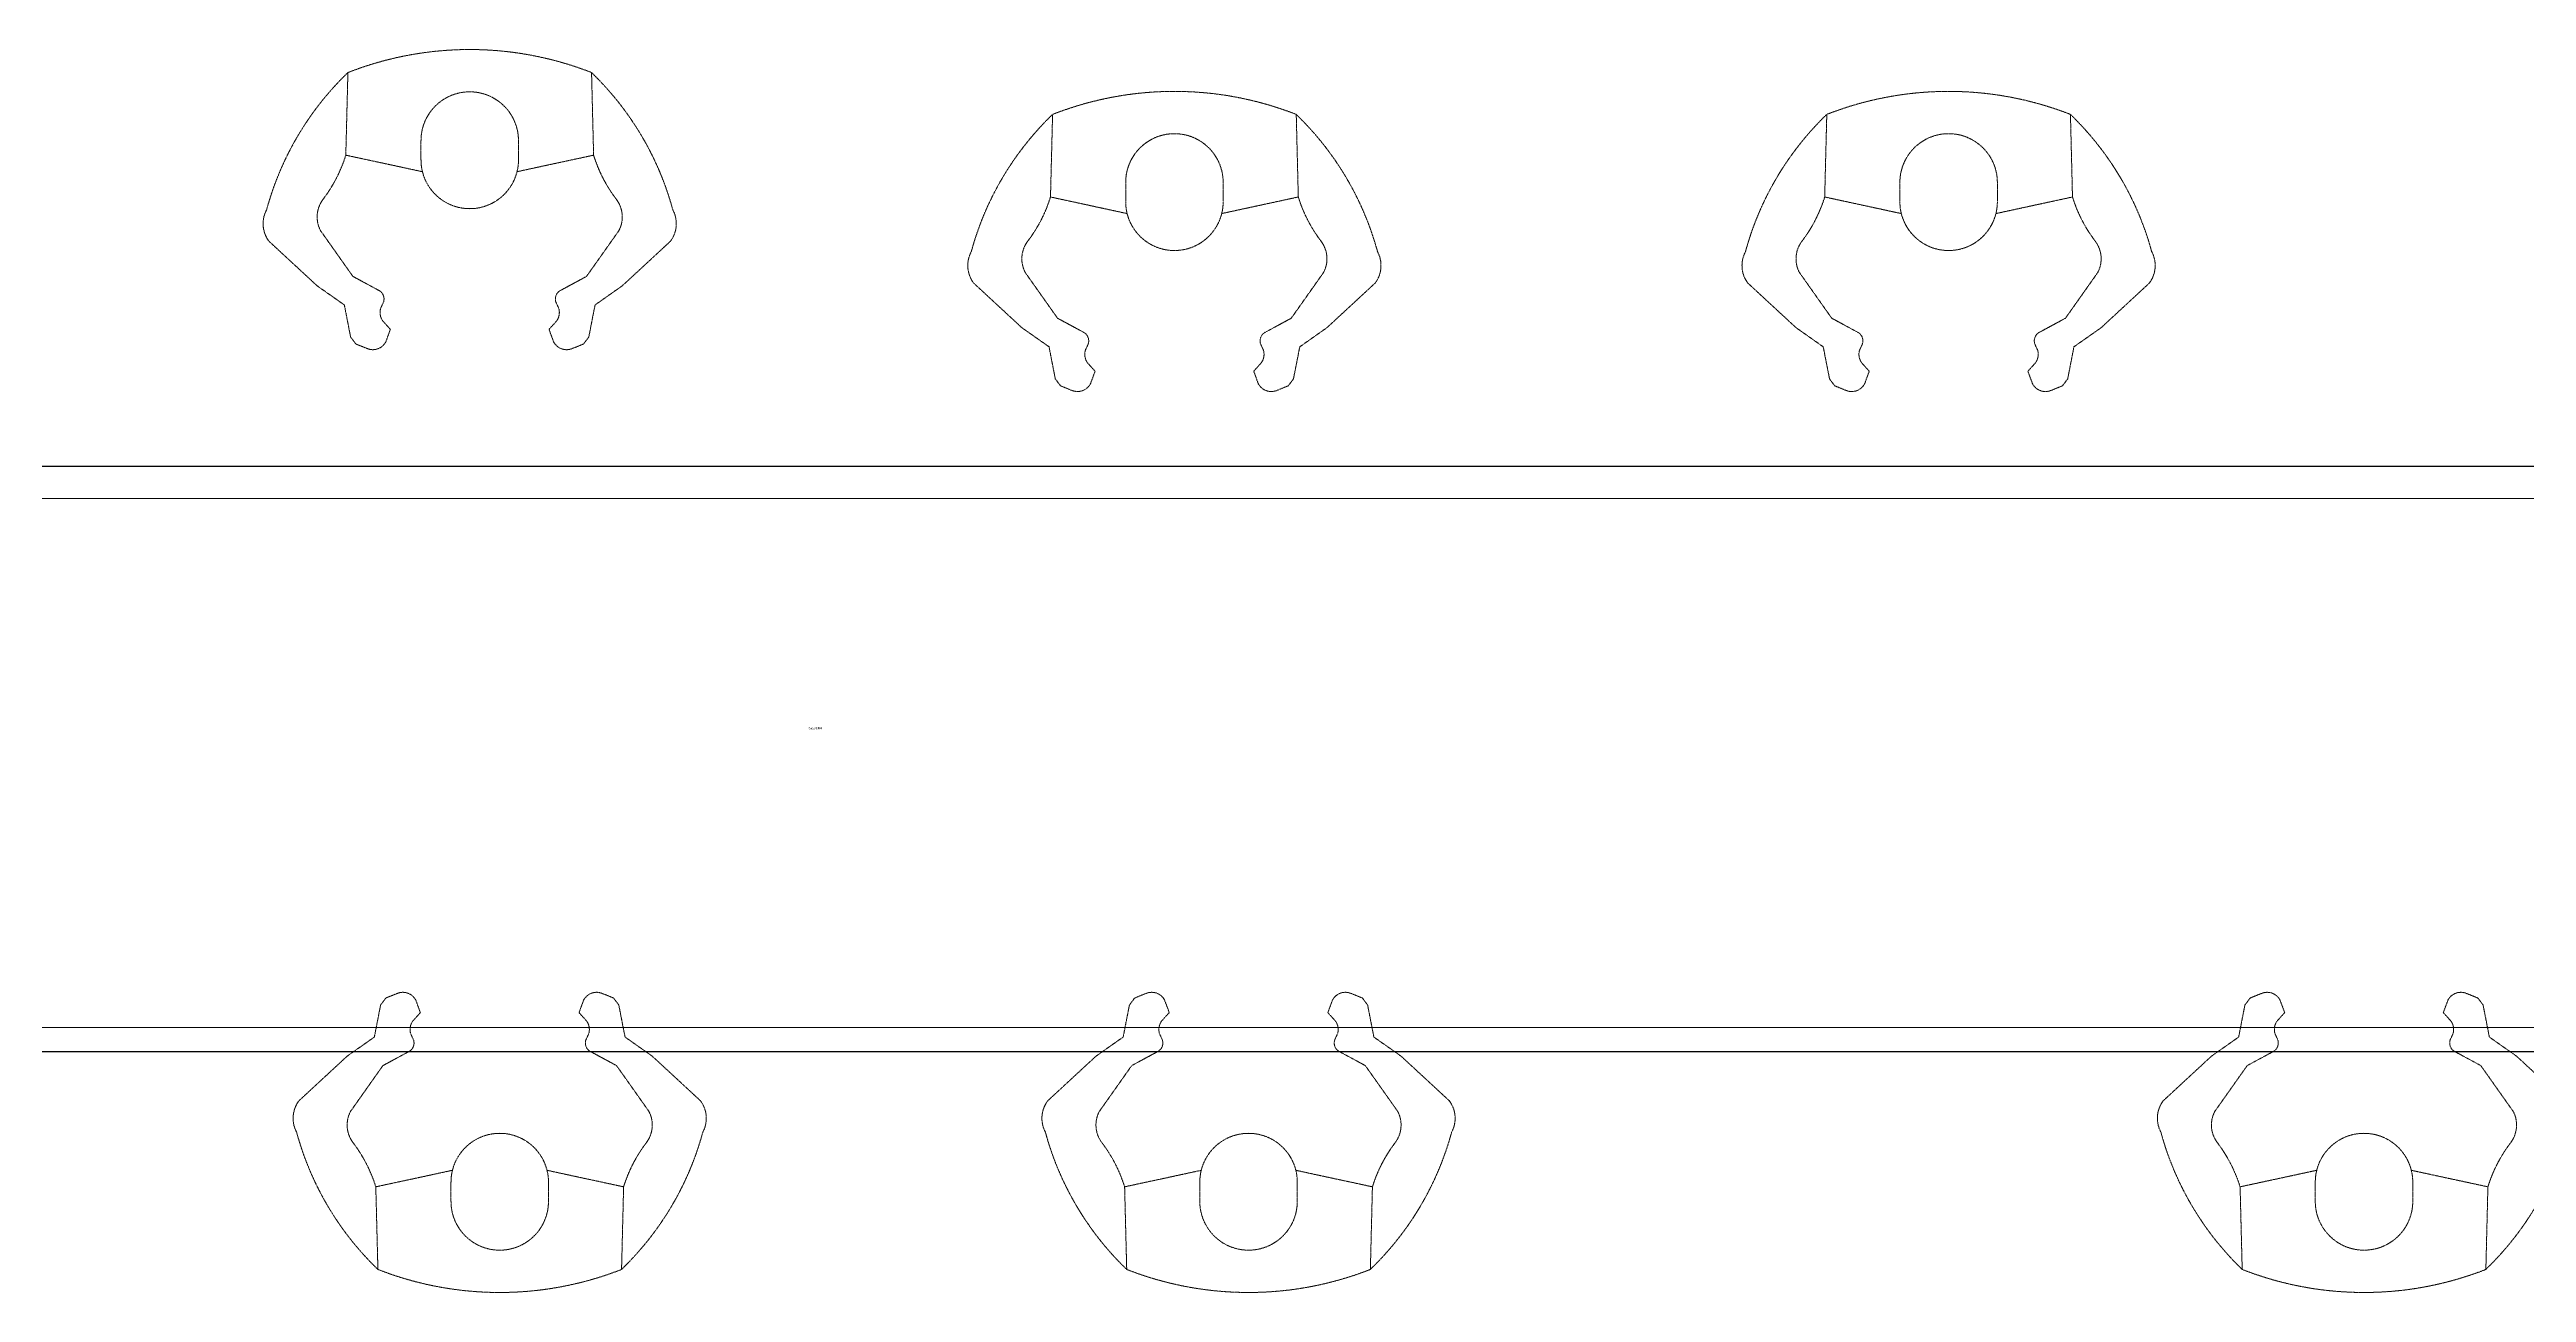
# Model space of a CAD drawing. Header units: millimetres. Extents: x -93009755325 to 1190721, y -74648 to 62868853516.
# Drawn here: x 233532 to 237338, y -33261 to -31351 of the extents above; entities that cross this region are included whole.
import ezdxf

# ---------------------------------------------------------------- set-up
doc = ezdxf.new("R2010")
doc.units = ezdxf.units.MM
doc.linetypes.add('PHANTOM2', pattern=[1.25, 0.625, -0.125, 0.125, -0.125, 0.125, -0.125])
doc.layers.add('5', color=5, linetype='PHANTOM2', lineweight=5)
doc.layers.add('Layer2', color=6, linetype='Continuous', lineweight=13)

# ---------------------------------------------------------------- blocks, each defined once
blk = doc.blocks.new('R3')
at = {"layer": '5'}
for p, q in [((-252, -268.2), (-247.7, -98.8)), ((256.5, -268.2), (252.3, -98.8)), ((-97.7, -238.3), (-97.7, -278)), ((102.3, -238.3), (102.3, -278)), ((-94.8, -302.2), (-252, -268.2)), ((99.3, -302.2), (256.5, -268.2)), ((-409.5, -445), (-310.8, -536.3)), ((-303.6, -423.4), (-237.5, -516.9)), ((308.1, -423.4), (242, -516.9)), ((414, -445), (315.3, -536.3)), ((-255, -575.5), (-310.8, -536.3)), ((-237.5, -516.9), (-185, -545.3)), ((242, -516.9), (189.5, -545.3)), ((259.5, -575.5), (315.3, -536.3)), ((-242.1, -641.4), (-255, -575.5)), ((-175.3, -571.3), (-180.5, -582.5)), ((-176, -608.5), (-160.5, -625.7)), ((180.5, -608.5), (165, -625.7)), ((179.8, -571.3), (185, -582.5)), ((246.6, -641.4), (259.5, -575.5)), ((-242.1, -641.4), (-231.4, -655.6)), ((-207.7, -665.2), (-231.4, -655.6)), ((-160.5, -625.7), (-170, -651.3)), ((165, -625.7), (174.5, -651.3)), ((212.2, -665.2), (235.9, -655.6)), ((246.6, -641.4), (235.9, -655.6))]:
    blk.add_line(p, q, dxfattribs=at)
for centre, radius, start, end in [((178.1, -541.3), 614.1, 133.9025, 164.8142), ((2.3, -736.3), 684.8, 68.5887, 111.4113), ((-173.6, -541.3), 614.1, 15.1858, 46.0975), ((2.3, -238.3), 100, 0, 180), ((-529, -182.9), 289.8, 322.9556, 342.8949), ((2.3, -278), 100, 180, 0), ((533.5, -182.9), 289.8, 197.1051, 217.0444), ((-361.7, -408.8), 60, 151.784, 217.1893), ((-250.8, -395), 60, 141.3857, 208.334), ((255.3, -395), 60, 331.666, 38.6143), ((366.2, -408.8), 60, 322.8107, 28.216), ((-193.6, -563.3), 20, 336.3947, 64.5612), ((198.1, -563.3), 20, 115.4388, 203.6053), ((-151.7, -590.9), 30, 163.7926, 215.8207), ((156.2, -590.9), 30, 324.1793, 16.2074), ((-196.5, -637.3), 30, 248.0419, 332.1681), ((201, -637.3), 30, 207.8319, 291.9581)]:
    blk.add_arc(centre, radius, start, end, dxfattribs=at)
blk = doc.blocks.new('tjeargWEGwgaerr')
at = {"color": 3}
blk.add_lwpolyline([(631984, 276459), (641984, 276459), (641984, 275559), (631984, 275559)], close=True, dxfattribs=at)
at = {"layer": 'Layer2', "color": 3}
for p, q in [((636934, 276459), (632478, 276459)), ((641984, 276409), (631984, 276409)), ((641984, 275596.4), (631984, 275596.4))]:
    blk.add_line(p, q, dxfattribs=at)
at = {"xscale": 0.7487999999430031, "yscale": 0.7487999999430031, "zscale": 0.7488000000000004}
for p in [(635880.5, 277137.5), (636963.3, 277073.2), (638152.9, 277073.2)]:
    blk.add_blockref('R3', p, dxfattribs=at)
at = {"xscale": -0.7487999999430031, "yscale": 0.7487999999430031, "zscale": 0.7488000000000004, "rotation": 180}
for p in [(635926.6, 275150.9), (637077.2, 275150.9), (638791.2, 275150.9)]:
    blk.add_blockref('R3', p, dxfattribs=at)
at = {"color": 6, "insert": (636403, 276057.5), "char_height": 2.5, "attachment_point": 1}
blk.add_mtext_dynamic_manual_height_columns('{\\fSimSun|b0|i0|c134|p2;新能源包装线}', width=1506.681, gutter_width=12.5, heights=[0], dxfattribs=at)

msp = doc.modelspace()

# ---------------------------------------------------------------- block references
at = {"color": 250, "lineweight": -3}
msp.add_blockref('tjeargWEGwgaerr', (-401704.489, -308450.366), dxfattribs=at)

doc.saveas('drawing.dxf')
